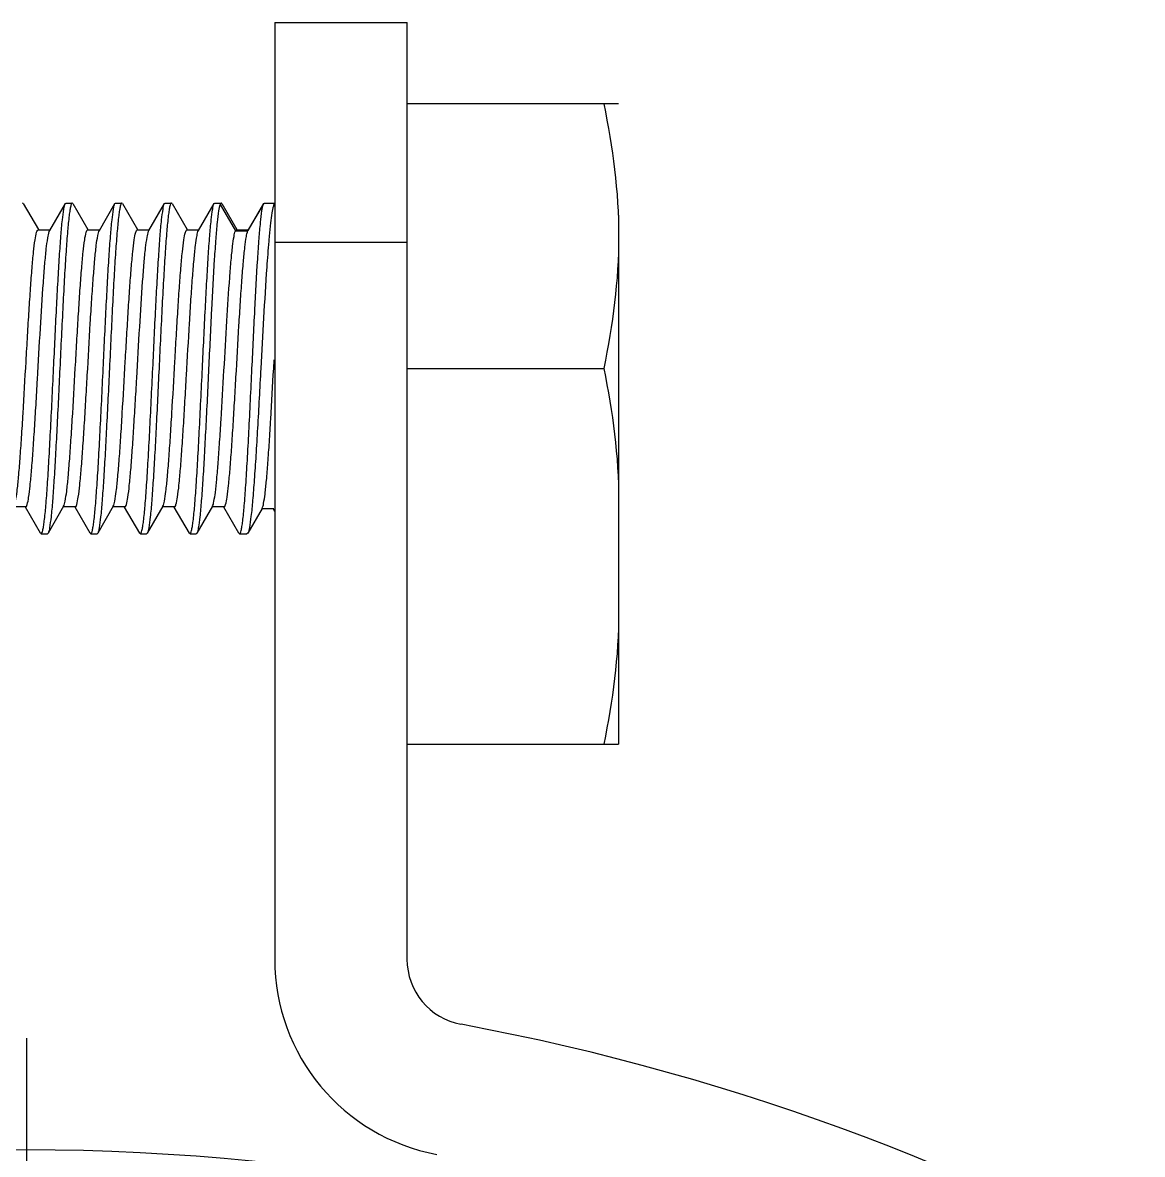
# Model space of a CAD drawing. Extents: x 4995099 to 5303443, y 4627657 to 4889583.
# Drawn here: x 5064112.5 to 5064344.4, y 4737375.1 to 4737609.4 of the extents above; entities that cross this region are included whole.
import ezdxf

# ---------------------------------------------------------------- set-up
doc = ezdxf.new("R2010")
doc.units = 0
doc.header["$LTSCALE"] = 1000
doc.header["$MEASUREMENT"] = 0
doc.linetypes.add('CENTER', pattern=[50.8, 31.75, -6.35, 6.35, -6.35])
doc.layers.get('0').update_dxf_attribs({"color": 4, "linetype": 'CONTINUOUS'})

msp = doc.modelspace()

# ---------------------------------------------------------------- linework, layer by layer
at = {"linetype": 'Continuous'}
for p, q in [((5064164.67, 4737609.41), (5064164.67, 4737415.46)), ((5064164.67, 4737609.41), (5064192.07, 4737609.41)), ((5064192.07, 4737415.46), (5064192.07, 4737609.41)), ((5064235.9, 4737592.6), (5064192.07, 4737592.6)), ((5064112.59, 4737571.94), (5064112.45, 4737572.06)), ((5064112.59, 4737571.94), (5064115.71, 4737566.54)), ((5064118.06, 4737566.37), (5064121.3, 4737571.94)), ((5064121.3, 4737571.94), (5064121.44, 4737572.06)), ((5064121.44, 4737572.06), (5064122.72, 4737572.06)), ((5064122.86, 4737571.94), (5064122.73, 4737572.06)), ((5064122.86, 4737571.94), (5064125.99, 4737566.54)), ((5064128.34, 4737566.37), (5064131.58, 4737571.94)), ((5064131.58, 4737571.94), (5064131.71, 4737572.06)), ((5064131.71, 4737572.06), (5064133, 4737572.06)), ((5064133.13, 4737571.94), (5064133, 4737572.06)), ((5064133.13, 4737571.94), (5064136.26, 4737566.54)), ((5064138.61, 4737566.37), (5064141.85, 4737571.94)), ((5064141.85, 4737571.94), (5064141.98, 4737572.06)), ((5064141.98, 4737572.06), (5064143.27, 4737572.06)), ((5064143.41, 4737571.94), (5064143.27, 4737572.06)), ((5064143.41, 4737571.94), (5064146.53, 4737566.54)), ((5064148.88, 4737566.37), (5064152.12, 4737571.94)), ((5064152.12, 4737571.94), (5064152.26, 4737572.06)), ((5064152.26, 4737572.06), (5064153.54, 4737572.06)), ((5064153.54, 4737572.06), (5064153.34, 4737571.78)), ((5064153.34, 4737571.78), (5064156.54, 4737566.28)), ((5064153.68, 4737571.94), (5064156.81, 4737566.54)), ((5064159.11, 4737566.28), (5064162.32, 4737571.78)), ((5064159.15, 4737566.37), (5064162.4, 4737571.94)), ((5064162.32, 4737571.78), (5064162.4, 4737571.94)), ((5064162.4, 4737571.94), (5064162.53, 4737572.06)), ((5064162.53, 4737572.06), (5064164.67, 4737572.06)), ((5064235.9, 4737569.56), (5064235.9, 4737459.98)), ((5064115.65, 4737566.51), (5064118.14, 4737566.51)), ((5064117.96, 4737566.15), (5064118.06, 4737566.37)), ((5064125.93, 4737566.51), (5064128.42, 4737566.51)), ((5064136.2, 4737566.51), (5064138.69, 4737566.51)), ((5064138.54, 4737566.22), (5064138.61, 4737566.37)), ((5064146.47, 4737566.51), (5064148.96, 4737566.51)), ((5064156.54, 4737566.28), (5064156.75, 4737566.51)), ((5064156.75, 4737566.51), (5064159.24, 4737566.51)), ((5064159.11, 4737566.28), (5064159.15, 4737566.37)), ((5064156.54, 4737566.28), (5064159.11, 4737566.28)), ((5064164.67, 4737563.97), (5064192.07, 4737563.97)), ((5064164.45, 4737537.82), (5064164.55, 4737539.59)), ((5064192.07, 4737537.81), (5064232.81, 4737537.81)), ((5064113.09, 4737509.12), (5064110.6, 4737509.12)), ((5064116.17, 4737503.69), (5064113.03, 4737509.08)), ((5064120.95, 4737509.26), (5064117.72, 4737503.69)), ((5064123.36, 4737509.12), (5064120.87, 4737509.12)), ((5064126.44, 4737503.69), (5064123.3, 4737509.08)), ((5064131.23, 4737509.26), (5064128, 4737503.69)), ((5064133.63, 4737509.12), (5064131.14, 4737509.12)), ((5064136.71, 4737503.69), (5064133.57, 4737509.08)), ((5064141.5, 4737509.26), (5064138.27, 4737503.69)), ((5064143.91, 4737509.12), (5064141.42, 4737509.12)), ((5064146.99, 4737503.69), (5064143.85, 4737509.08)), ((5064151.77, 4737509.26), (5064148.54, 4737503.69)), ((5064154.18, 4737509.12), (5064151.69, 4737509.12)), ((5064157.26, 4737503.69), (5064154.12, 4737509.08)), ((5064162.06, 4737508.83), (5064159.08, 4737503.71)), ((5064164.47, 4737508.7), (5064161.98, 4737508.7)), ((5064164.67, 4737508.21), (5064164.41, 4737508.66)), ((5064116.17, 4737503.69), (5064116.3, 4737503.57)), ((5064116.3, 4737503.57), (5064117.59, 4737503.57)), ((5064126.44, 4737503.69), (5064126.57, 4737503.57)), ((5064126.57, 4737503.57), (5064127.86, 4737503.57)), ((5064128, 4737503.69), (5064127.86, 4737503.57)), ((5064136.71, 4737503.69), (5064136.85, 4737503.57)), ((5064136.85, 4737503.57), (5064138.13, 4737503.57)), ((5064138.27, 4737503.69), (5064138.13, 4737503.57)), ((5064146.99, 4737503.69), (5064147.12, 4737503.57)), ((5064147.12, 4737503.57), (5064148.41, 4737503.57)), ((5064148.54, 4737503.69), (5064148.41, 4737503.57)), ((5064157.26, 4737503.69), (5064157.39, 4737503.57)), ((5064157.39, 4737503.57), (5064158.92, 4737503.57)), ((5064159.08, 4737503.71), (5064158.92, 4737503.57)), ((5064192.07, 4737459.98), (5064235.9, 4737459.98))]:
    msp.add_line(p, q, dxfattribs=at)
at = {"color": 0, "linetype": 'CENTER'}
msp.add_line((5064113.31, 4736440.09), (5064113.31, 4737399.11), dxfattribs=at)
at = {"linetype": 'Continuous'}
msp.add_circle((5064113.31, 4736919.6), 456.46, dxfattribs=at)
for centre, radius, start, end in [((5064348.27, 4737548.1), 185.53, 174.723, 175.0353), ((5064205.76, 4737415.46), 41.09, 180, 259.438), ((5064205.76, 4737415.46), 13.7, 180, 259.438), ((5064113.31, 4736919.6), 490.71, 0, 79.438)]:
    msp.add_arc(centre, radius, start, end, dxfattribs=at)
for points in [[(5064232.81, 4737592.6), (5064234.7, 4737583.61), (5064235.9, 4737574.4), (5064235.9, 4737565.21)], [(5064235.9, 4737565.21), (5064235.9, 4737556.02), (5064234.7, 4737546.81), (5064232.81, 4737537.81)], [(5064232.81, 4737537.81), (5064234.7, 4737528.82), (5064235.9, 4737519.61), (5064235.9, 4737510.42)], [(5064235.9, 4737487.37), (5064235.9, 4737478.18), (5064234.7, 4737468.97), (5064232.81, 4737459.98)]]:
    msp.add_open_spline(points, degree=3, dxfattribs=at)
for points, knots in [([(5064118.87, 4737537.81), (5064119.07, 4737541.96), (5064119.36, 4737548.01), (5064119.77, 4737555.74), (5064120.06, 4737560.75), (5064120.36, 4737564.95), (5064120.63, 4737568.24), (5064120.94, 4737570.44), (5064121.11, 4737571.61), (5064121.3, 4737571.94)], [0, 0, 0, 0, 0.364024, 0.530311, 0.678335, 0.803027, 0.900135, 0.966414, 1, 1, 1, 1]), ([(5064122.73, 4737572.06), (5064122.65, 4737572.06), (5064122.5, 4737571.78), (5064122.38, 4737571.32), (5064122.22, 4737570.47), (5064121.99, 4737568.78), (5064121.72, 4737565.92), (5064121.41, 4737561.72), (5064121.1, 4737556.6), (5064120.79, 4737550.75), (5064120.47, 4737544.41), (5064120.26, 4737540.04), (5064120.16, 4737537.81)], [0, 0, 0, 0, 0.006677, 0.021737, 0.045904, 0.079119, 0.171516, 0.295578, 0.446605, 0.618846, 0.805696, 1, 1, 1, 1]), ([(5064129.14, 4737537.81), (5064129.34, 4737541.96), (5064129.63, 4737548.01), (5064130.04, 4737555.74), (5064130.33, 4737560.75), (5064130.63, 4737564.95), (5064130.9, 4737568.24), (5064131.22, 4737570.44), (5064131.38, 4737571.61), (5064131.58, 4737571.94)], [0, 0, 0, 0, 0.364025, 0.530311, 0.678336, 0.803029, 0.900136, 0.966414, 1, 1, 1, 1]), ([(5064133, 4737572.06), (5064132.92, 4737572.06), (5064132.77, 4737571.78), (5064132.65, 4737571.32), (5064132.49, 4737570.47), (5064132.26, 4737568.78), (5064131.99, 4737565.92), (5064131.68, 4737561.72), (5064131.37, 4737556.6), (5064131.06, 4737550.75), (5064130.74, 4737544.41), (5064130.54, 4737540.04), (5064130.43, 4737537.81)], [0, 0, 0, 0, 0.006678, 0.021739, 0.045907, 0.079123, 0.171521, 0.295583, 0.44661, 0.618849, 0.805697, 1, 1, 1, 1]), ([(5064139.42, 4737537.81), (5064139.61, 4737541.96), (5064139.9, 4737548.01), (5064140.31, 4737555.74), (5064140.61, 4737560.75), (5064140.91, 4737564.95), (5064141.17, 4737568.24), (5064141.49, 4737570.44), (5064141.66, 4737571.61), (5064141.85, 4737571.94)], [0, 0, 0, 0, 0.364025, 0.530311, 0.678336, 0.803029, 0.900137, 0.966414, 1, 1, 1, 1]), ([(5064143.27, 4737572.06), (5064143.19, 4737572.06), (5064143.04, 4737571.78), (5064142.92, 4737571.32), (5064142.76, 4737570.47), (5064142.54, 4737568.78), (5064142.26, 4737565.92), (5064141.96, 4737561.72), (5064141.65, 4737556.6), (5064141.33, 4737550.75), (5064141.02, 4737544.41), (5064140.81, 4737540.04), (5064140.7, 4737537.81)], [0, 0, 0, 0, 0.006679, 0.021742, 0.04591, 0.079127, 0.171526, 0.295588, 0.446614, 0.618853, 0.805699, 1, 1, 1, 1]), ([(5064149.69, 4737537.81), (5064149.89, 4737541.96), (5064150.17, 4737548.01), (5064150.59, 4737555.74), (5064150.88, 4737560.75), (5064151.18, 4737564.95), (5064151.45, 4737568.24), (5064151.76, 4737570.44), (5064151.93, 4737571.61), (5064152.12, 4737571.94)], [0, 0, 0, 0, 0.364025, 0.530311, 0.678336, 0.803029, 0.900137, 0.966414, 1, 1, 1, 1]), ([(5064153.34, 4737571.78), (5064153.18, 4737571.36), (5064152.98, 4737570.1), (5064152.69, 4737567.74), (5064152.42, 4737564.4), (5064152.01, 4737558.35), (5064151.53, 4737549.39), (5064151.17, 4737541.85), (5064150.98, 4737537.81)], [0, 0, 0, 0, 0.03994, 0.110597, 0.209953, 0.334863, 0.644572, 1, 1, 1, 1]), ([(5064153.68, 4737571.94), (5064153.66, 4737571.97), (5064153.63, 4737572.02), (5064153.57, 4737572.06), (5064153.54, 4737572.06)], [0, 0, 0, 0, 0.600908, 1, 1, 1, 1]), ([(5064159.96, 4737537.81), (5064160.15, 4737541.85), (5064160.52, 4737549.39), (5064160.99, 4737558.35), (5064161.41, 4737564.4), (5064161.68, 4737567.74), (5064161.97, 4737570.1), (5064162.16, 4737571.36), (5064162.32, 4737571.78)], [0, 0, 0, 0, 0.355428, 0.665137, 0.790047, 0.889403, 0.96006, 1, 1, 1, 1]), ([(5064164.67, 4737572.02), (5064164.5, 4737571.87), (5064164.32, 4737571.13), (5064164.03, 4737569.8), (5064163.78, 4737567.7), (5064163.61, 4737566.08), (5064163.52, 4737565.16)], [0, 0, 0, 0, 0.09877, 0.299863, 0.602238, 1, 1, 1, 1]), ([(5064110.68, 4737509.26), (5064110.86, 4737509.57), (5064111.05, 4737510.63), (5064111.36, 4737512.64), (5064111.64, 4737515.57), (5064111.95, 4737519.3), (5064112.25, 4737523.69), (5064112.67, 4737530.41), (5064113.06, 4737537.44), (5064113.47, 4737544.54), (5064113.78, 4737549.62), (5064114.08, 4737554.28), (5064114.38, 4737558.35), (5064114.68, 4737561.68), (5064114.96, 4737564.13), (5064115.23, 4737565.65), (5064115.44, 4737566.31), (5064115.59, 4737566.51), (5064115.65, 4737566.51)], [0, 0, 0, 0, 0.018976, 0.054803, 0.106453, 0.172139, 0.249526, 0.335844, 0.522668, 0.616459, 0.705997, 0.788066, 0.859722, 0.918409, 0.962059, 0.989231, 0.996484, 1, 1, 1, 1]), ([(5064120.95, 4737509.26), (5064121.13, 4737509.57), (5064121.33, 4737510.63), (5064121.64, 4737512.64), (5064121.92, 4737515.57), (5064122.22, 4737519.3), (5064122.52, 4737523.69), (5064122.94, 4737530.41), (5064123.34, 4737537.44), (5064123.74, 4737544.54), (5064124.05, 4737549.62), (5064124.35, 4737554.28), (5064124.65, 4737558.35), (5064124.95, 4737561.68), (5064125.23, 4737564.13), (5064125.51, 4737565.65), (5064125.71, 4737566.31), (5064125.86, 4737566.51), (5064125.93, 4737566.51)], [0, 0, 0, 0, 0.018976, 0.054804, 0.106454, 0.17214, 0.249527, 0.335846, 0.52267, 0.61646, 0.705997, 0.788065, 0.859721, 0.918408, 0.962058, 0.98923, 0.996485, 1, 1, 1, 1]), ([(5064123.36, 4737509.12), (5064123.43, 4737509.12), (5064123.58, 4737509.32), (5064123.78, 4737509.98), (5064124.05, 4737511.49), (5064124.33, 4737513.94), (5064124.63, 4737517.28), (5064124.93, 4737521.35), (5064125.24, 4737526.01), (5064125.54, 4737531.09), (5064125.95, 4737538.19), (5064126.35, 4737545.23), (5064126.76, 4737551.94), (5064127.07, 4737556.34), (5064127.37, 4737560.06), (5064127.65, 4737563), (5064127.96, 4737564.99), (5064128.15, 4737566.06), (5064128.34, 4737566.37)], [0, 0, 0, 0, 0.003514, 0.010772, 0.03795, 0.08161, 0.140308, 0.211979, 0.294061, 0.383613, 0.477416, 0.664254, 0.750572, 0.827952, 0.893624, 0.945254, 0.981055, 1, 1, 1, 1]), ([(5064131.23, 4737509.26), (5064131.41, 4737509.57), (5064131.6, 4737510.63), (5064131.91, 4737512.64), (5064132.19, 4737515.57), (5064132.5, 4737519.3), (5064132.8, 4737523.69), (5064133.21, 4737530.41), (5064133.61, 4737537.44), (5064134.02, 4737544.54), (5064134.32, 4737549.62), (5064134.63, 4737554.28), (5064134.93, 4737558.35), (5064135.23, 4737561.68), (5064135.51, 4737564.13), (5064135.78, 4737565.65), (5064135.98, 4737566.31), (5064136.13, 4737566.51), (5064136.2, 4737566.51)], [0, 0, 0, 0, 0.018976, 0.054803, 0.106453, 0.172138, 0.249526, 0.335844, 0.522669, 0.61646, 0.705997, 0.788066, 0.859722, 0.918409, 0.962059, 0.989231, 0.996485, 1, 1, 1, 1]), ([(5064141.5, 4737509.26), (5064141.68, 4737509.57), (5064141.87, 4737510.63), (5064142.18, 4737512.64), (5064142.46, 4737515.57), (5064142.77, 4737519.3), (5064143.07, 4737523.69), (5064143.49, 4737530.41), (5064143.88, 4737537.44), (5064144.29, 4737544.54), (5064144.59, 4737549.62), (5064144.9, 4737554.28), (5064145.2, 4737558.35), (5064145.5, 4737561.68), (5064145.78, 4737564.13), (5064146.05, 4737565.65), (5064146.26, 4737566.31), (5064146.41, 4737566.51), (5064146.47, 4737566.51)], [0, 0, 0, 0, 0.018976, 0.054804, 0.106454, 0.17214, 0.249527, 0.335846, 0.522669, 0.61646, 0.705997, 0.788065, 0.859721, 0.918408, 0.962058, 0.98923, 0.996484, 1, 1, 1, 1]), ([(5064143.91, 4737509.12), (5064143.97, 4737509.12), (5064144.12, 4737509.32), (5064144.33, 4737509.98), (5064144.6, 4737511.49), (5064144.88, 4737513.94), (5064145.18, 4737517.28), (5064145.48, 4737521.35), (5064145.78, 4737526.01), (5064146.09, 4737531.09), (5064146.5, 4737538.19), (5064146.89, 4737545.23), (5064147.31, 4737551.94), (5064147.61, 4737556.34), (5064147.92, 4737560.06), (5064148.2, 4737563), (5064148.51, 4737564.99), (5064148.7, 4737566.06), (5064148.88, 4737566.37)], [0, 0, 0, 0, 0.003514, 0.010772, 0.03795, 0.081609, 0.140308, 0.211978, 0.294061, 0.383612, 0.477416, 0.664254, 0.750572, 0.827952, 0.893624, 0.945254, 0.981055, 1, 1, 1, 1]), ([(5064113.09, 4737509.12), (5064113.15, 4737509.12), (5064113.3, 4737509.31), (5064113.5, 4737509.95), (5064113.77, 4737511.4), (5064114.04, 4737513.76), (5064114.34, 4737516.98), (5064114.63, 4737520.91), (5064114.93, 4737525.43), (5064115.23, 4737530.37), (5064115.63, 4737537.32), (5064116.1, 4737545.75), (5064116.6, 4737553.71), (5064117.02, 4737559.19), (5064117.31, 4737562.28), (5064117.6, 4737564.52), (5064117.81, 4737565.72), (5064117.96, 4737566.15)], [0, 0, 0, 0, 0.003434, 0.010455, 0.036717, 0.078926, 0.135751, 0.205269, 0.285098, 0.372487, 0.464418, 0.649153, 0.813994, 0.881712, 0.93641, 0.976246, 1, 1, 1, 1]), ([(5064133.63, 4737509.12), (5064133.7, 4737509.12), (5064133.85, 4737509.31), (5064134.05, 4737509.95), (5064134.32, 4737511.43), (5064134.59, 4737513.81), (5064134.89, 4737517.06), (5064135.19, 4737521.02), (5064135.48, 4737525.58), (5064135.79, 4737530.56), (5064136.19, 4737537.55), (5064136.66, 4737546), (5064137.16, 4737553.97), (5064137.59, 4737559.42), (5064137.87, 4737562.47), (5064138.17, 4737564.65), (5064138.38, 4737565.82), (5064138.54, 4737566.22)], [0, 0, 0, 0, 0.003455, 0.010535, 0.037032, 0.079611, 0.136914, 0.206982, 0.287388, 0.37533, 0.467742, 0.653021, 0.817577, 0.884775, 0.938688, 0.977489, 1, 1, 1, 1]), ([(5064151.77, 4737509.26), (5064151.94, 4737509.55), (5064152.13, 4737510.54), (5064152.43, 4737512.41), (5064152.7, 4737515.14), (5064152.99, 4737518.61), (5064153.28, 4737522.71), (5064153.68, 4737529.05), (5064154.16, 4737537.43), (5064154.72, 4737547.23), (5064155.2, 4737554.85), (5064155.62, 4737560), (5064155.89, 4737562.85), (5064156.18, 4737564.85), (5064156.38, 4737565.92), (5064156.54, 4737566.28)], [0, 0, 0, 0, 0.017949, 0.051483, 0.099746, 0.16121, 0.233875, 0.31535, 0.493787, 0.673153, 0.829955, 0.893299, 0.943723, 0.979621, 1, 1, 1, 1]), ([(5064154.18, 4737509.12), (5064154.25, 4737509.12), (5064154.39, 4737509.31), (5064154.6, 4737509.96), (5064154.87, 4737511.45), (5064155.14, 4737513.86), (5064155.44, 4737517.14), (5064155.74, 4737521.14), (5064156.04, 4737525.73), (5064156.34, 4737530.75), (5064156.75, 4737537.78), (5064157.14, 4737544.76), (5064157.55, 4737551.46), (5064157.85, 4737555.87), (5064158.15, 4737559.65), (5064158.44, 4737562.66), (5064158.74, 4737564.78), (5064158.94, 4737565.91), (5064159.11, 4737566.28)], [0, 0, 0, 0, 0.003476, 0.010618, 0.037351, 0.080307, 0.138095, 0.208722, 0.289712, 0.378215, 0.471113, 0.656939, 0.743312, 0.821202, 0.88787, 0.940988, 0.978742, 1, 1, 1, 1]), ([(5064163.43, 4737564.16), (5064163.28, 4737562.36), (5064162.62, 4737553.58), (5064162.16, 4737544.8), (5064161.78, 4737537.81)], [0, 0, 0, 0, 0.204958, 1, 1, 1, 1]), ([(5064116.3, 4737503.57), (5064116.38, 4737503.57), (5064116.53, 4737503.85), (5064116.65, 4737504.31), (5064116.81, 4737505.15), (5064117.04, 4737506.84), (5064117.31, 4737509.71), (5064117.62, 4737513.91), (5064117.93, 4737519.03), (5064118.24, 4737524.88), (5064118.56, 4737531.22), (5064118.76, 4737535.59), (5064118.87, 4737537.81)], [0, 0, 0, 0, 0.006684, 0.021753, 0.045926, 0.079145, 0.171544, 0.295605, 0.446635, 0.618874, 0.805708, 1, 1, 1, 1]), ([(5064120.16, 4737537.81), (5064119.96, 4737533.66), (5064119.67, 4737527.62), (5064119.26, 4737519.89), (5064118.97, 4737514.88), (5064118.67, 4737510.68), (5064118.4, 4737507.38), (5064118.08, 4737505.18), (5064117.92, 4737504.02), (5064117.72, 4737503.69)], [0, 0, 0, 0, 0.363958, 0.530225, 0.678246, 0.80294, 0.900061, 0.966367, 1, 1, 1, 1]), ([(5064126.57, 4737503.57), (5064126.65, 4737503.57), (5064126.8, 4737503.85), (5064126.92, 4737504.31), (5064127.08, 4737505.15), (5064127.31, 4737506.84), (5064127.58, 4737509.71), (5064127.89, 4737513.91), (5064128.2, 4737519.03), (5064128.51, 4737524.88), (5064128.83, 4737531.22), (5064129.04, 4737535.59), (5064129.14, 4737537.81)], [0, 0, 0, 0, 0.006686, 0.021754, 0.04593, 0.079149, 0.171549, 0.295611, 0.446641, 0.618877, 0.805711, 1, 1, 1, 1]), ([(5064130.43, 4737537.81), (5064130.23, 4737533.66), (5064129.94, 4737527.62), (5064129.53, 4737519.89), (5064129.24, 4737514.88), (5064128.94, 4737510.68), (5064128.67, 4737507.38), (5064128.36, 4737505.18), (5064128.19, 4737504.02), (5064128, 4737503.69)], [0, 0, 0, 0, 0.363958, 0.530225, 0.678245, 0.80294, 0.900061, 0.966367, 1, 1, 1, 1]), ([(5064136.85, 4737503.57), (5064136.92, 4737503.57), (5064137.08, 4737503.85), (5064137.19, 4737504.31), (5064137.36, 4737505.15), (5064137.58, 4737506.84), (5064137.86, 4737509.71), (5064138.16, 4737513.91), (5064138.47, 4737519.03), (5064138.79, 4737524.88), (5064139.1, 4737531.22), (5064139.31, 4737535.59), (5064139.42, 4737537.81)], [0, 0, 0, 0, 0.006688, 0.021762, 0.045939, 0.079161, 0.171565, 0.295627, 0.446655, 0.618887, 0.805715, 1, 1, 1, 1]), ([(5064140.7, 4737537.81), (5064140.5, 4737533.66), (5064140.22, 4737527.62), (5064139.81, 4737519.89), (5064139.51, 4737514.88), (5064139.21, 4737510.68), (5064138.95, 4737507.38), (5064138.63, 4737505.18), (5064138.46, 4737504.02), (5064138.27, 4737503.69)], [0, 0, 0, 0, 0.363958, 0.530225, 0.678245, 0.80294, 0.900061, 0.966367, 1, 1, 1, 1]), ([(5064147.12, 4737503.57), (5064147.2, 4737503.57), (5064147.35, 4737503.85), (5064147.47, 4737504.31), (5064147.63, 4737505.15), (5064147.86, 4737506.84), (5064148.13, 4737509.71), (5064148.44, 4737513.91), (5064148.75, 4737519.03), (5064149.06, 4737524.88), (5064149.37, 4737531.22), (5064149.58, 4737535.59), (5064149.69, 4737537.81)], [0, 0, 0, 0, 0.006689, 0.021763, 0.04594, 0.079164, 0.171568, 0.295631, 0.446658, 0.618889, 0.805716, 1, 1, 1, 1]), ([(5064150.98, 4737537.81), (5064150.78, 4737533.66), (5064150.49, 4737527.62), (5064150.08, 4737519.89), (5064149.79, 4737514.88), (5064149.49, 4737510.68), (5064149.22, 4737507.38), (5064148.9, 4737505.18), (5064148.73, 4737504.02), (5064148.54, 4737503.69)], [0, 0, 0, 0, 0.363958, 0.530225, 0.678245, 0.80294, 0.900061, 0.966367, 1, 1, 1, 1]), ([(5064157.39, 4737503.57), (5064157.47, 4737503.57), (5064157.62, 4737503.85), (5064157.74, 4737504.31), (5064157.9, 4737505.15), (5064158.13, 4737506.84), (5064158.4, 4737509.71), (5064158.71, 4737513.91), (5064159.02, 4737519.03), (5064159.33, 4737524.88), (5064159.65, 4737531.22), (5064159.86, 4737535.59), (5064159.96, 4737537.81)], [0, 0, 0, 0, 0.00669, 0.021764, 0.045942, 0.079166, 0.171571, 0.295634, 0.446661, 0.618891, 0.805717, 1, 1, 1, 1]), ([(5064161.78, 4737537.81), (5064161.56, 4737533.68), (5064161.24, 4737527.67), (5064160.78, 4737519.97), (5064160.45, 4737514.98), (5064160.12, 4737510.77), (5064159.82, 4737507.47), (5064159.48, 4737505.24), (5064159.28, 4737504.05), (5064159.08, 4737503.71)], [0, 0, 0, 0, 0.362263, 0.527925, 0.675614, 0.80033, 0.897877, 0.965043, 1, 1, 1, 1]), ([(5064162.06, 4737508.83), (5064162.23, 4737509.14), (5064162.42, 4737510.16), (5064162.72, 4737512.08), (5064162.99, 4737514.89), (5064163.28, 4737518.47), (5064163.57, 4737522.7), (5064163.98, 4737529.22), (5064164.26, 4737534.32), (5064164.45, 4737537.82)], [0, 0, 0, 0, 0.036124, 0.104043, 0.201926, 0.326585, 0.473883, 0.638923, 1, 1, 1, 1]), ([(5064117.72, 4737503.69), (5064117.7, 4737503.65), (5064117.67, 4737503.6), (5064117.61, 4737503.57), (5064117.59, 4737503.57)], [0, 0, 0, 0, 0.60039, 1, 1, 1, 1])]:
    msp.add_open_spline(points, degree=3, knots=knots, dxfattribs=at)

doc.saveas('drawing.dxf')
